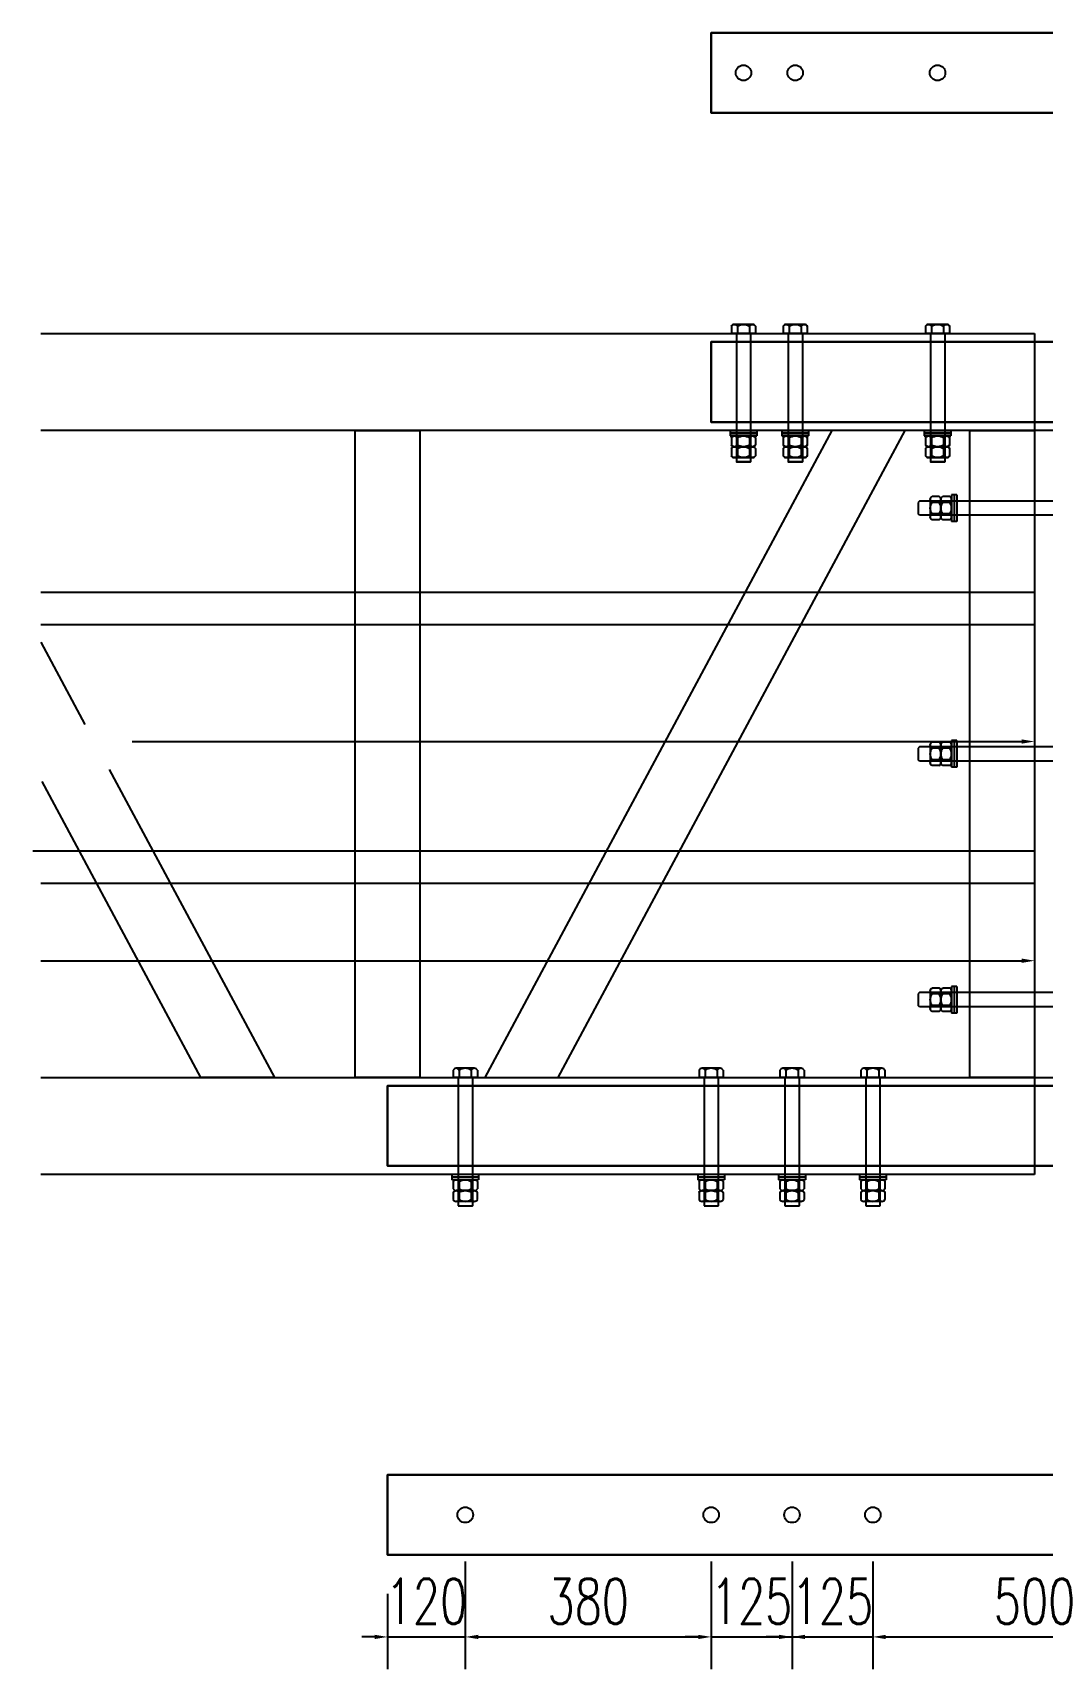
# Model space of a CAD drawing. Extents: x 36536 to 256213, y 18389 to 106449.
# Drawn here: x 239165 to 240725, y 82352 to 84882 of the extents above; entities that cross this region are included whole.
import ezdxf

# ---------------------------------------------------------------- set-up
doc = ezdxf.new("R2010")
doc.units = 0
doc.header["$LTSCALE"] = 1000
doc.header["$MEASUREMENT"] = 0
for name, color, linetype in [('W-STEEL_FRAME钢架', 3, 'Continuous'), ('W-STEEL_KEEL钢龙骨', 5, 'Continuous'), ('尺寸', 6, 'Continuous'), ('方管', 1, 'Continuous'), ('方管150X150X12', 3, 'Continuous')]:
    doc.layers.add(name, color=color, linetype=linetype)
doc.styles.add('STANDARD_T3', font='simplex.shx', dxfattribs={"width": 0.7, "bigfont": 'hztxt.shx'})
doc.dimstyles.new('W&&20', dxfattribs={"dimtxt": 70, "dimasz": 20, "dimexe": 50, "dimexo": 60, "dimgap": 20, "dimtad": 1, "dimdec": 0, "dimzin": 0, "dimdsep": 46, "dimtxsty": 'STANDARD_T3', "dimcen": 0.09, "dimclrd": 1, "dimclre": 1, "dimclrt": 7, "dimazin": 2, "dimtfac": 1, "dimtdec": 0, "dimtix": 1, "dimtmove": 2, "dimatfit": 3, "dimfxl": 100, "dimtolj": 1, "dimtzin": 0, "dimarcsym": 0})

# ---------------------------------------------------------------- blocks, each defined once
blk = doc.blocks.new('*U466')
for points in [[(-178, 11), (-180, 8.9)], [(-180, 8.9), (-180, -8.9)], [(-178, 11), (178, 11)], [(-161.3, 13.5), (-161.3, -13.5)], [(-147.5, 18), (-158.5, 18)], [(-147.5, 9), (-158.5, 9)], [(-144.8, 13.5), (-144.8, -13.5)], [(-144.8, 13.5), (-144.8, -13.5)], [(-131, 18), (-142, 18)], [(-131, 9), (-142, 9)], [(-128.3, 20.6), (-128.3, -20.6)], [(-124.2, 20.6), (-128.3, 20.6)], [(-128.3, 13.5), (-128.3, -13.5)], [(-124.2, 20.6), (-124.2, -20.6)], [(-124.2, 20.6), (-124.2, -20.6)], [(-120, 20.6), (-124.2, 20.6)], [(-120, 20.6), (-120, -20.6)], [(120, 20.6), (124.2, 20.6)], [(120, 20.6), (120, -20.6)], [(124.2, 20.6), (128.3, 20.6)], [(124.2, 20.6), (124.2, -20.6)], [(124.2, 20.6), (124.2, -20.6)], [(128.3, 20.6), (128.3, -20.6)], [(128.3, 13.5), (128.3, -13.5)], [(131, 18), (142, 18)], [(131, 9), (142, 9)], [(144.8, 13.5), (144.8, -13.5)], [(144.8, 13.5), (144.8, -13.5)], [(147.5, 18), (158.5, 18)], [(147.5, 9), (158.5, 9)], [(161.3, 13.5), (161.3, -13.5)], [(178, 11), (180, 8.9)], [(180, 8.9), (180, -8.9)], [(-178, -11), (-180, -8.9)], [(-178, -11), (178, -11)], [(-147.5, -9), (-158.5, -9)], [(-147.5, -18), (-158.5, -18)], [(-131, -9), (-142, -9)], [(-131, -18), (-142, -18)], [(-124.2, -20.6), (-128.3, -20.6)], [(-120, -20.6), (-124.2, -20.6)], [(120, -20.6), (124.2, -20.6)], [(124.2, -20.6), (128.3, -20.6)], [(131, -9), (142, -9)], [(131, -18), (142, -18)], [(147.5, -9), (158.5, -9)], [(147.5, -18), (158.5, -18)], [(178, -11), (180, -8.9)]]:
    blk.add_lwpolyline(points)
for points in [[(-158.5, 9, -0.61177), (-158.5, 18, -0.61177)], [(-158.5, -9, -0.305858), (-158.5, 9, -0.305858)], [(-147.5, 9, 0.61177), (-147.5, 18, 0.61177)], [(-147.5, -9, 0.305858), (-147.5, 9, 0.305858)], [(-142, 9, -0.61177), (-142, 18, -0.61177)], [(-142, -9, -0.305858), (-142, 9, -0.305858)], [(-131, 9, 0.61177), (-131, 18, 0.61177)], [(-131, -9, 0.305858), (-131, 9, 0.305858)], [(131, 9, -0.61177), (131, 18, -0.61177)], [(131, -9, -0.305858), (131, 9, -0.305858)], [(142, 9, 0.61177), (142, 18, 0.61177)], [(142, -9, 0.305858), (142, 9, 0.305858)], [(147.5, 9, -0.61177), (147.5, 18, -0.61177)], [(147.5, -9, -0.305858), (147.5, 9, -0.305858)], [(158.5, 9, 0.61177), (158.5, 18, 0.61177)], [(158.5, -9, 0.305858), (158.5, 9, 0.305858)], [(-158.5, -18, -0.61177), (-158.5, -9, -0.61177)], [(-147.5, -18, 0.61177), (-147.5, -9, 0.61177)], [(-142, -18, -0.61177), (-142, -9, -0.61177)], [(-131, -18, 0.61177), (-131, -9, 0.61177)], [(131, -18, -0.61177), (131, -9, -0.61177)], [(142, -18, 0.61177), (142, -9, 0.61177)], [(147.5, -18, -0.61177), (147.5, -9, -0.61177)], [(158.5, -18, 0.61177), (158.5, -9, 0.61177)]]:
    blk.add_lwpolyline(points, format="xyb")
blk = doc.blocks.new('*U467')
at = {"layer": '方管150X150X12', "color": 0, "linetype": 'ByBlock', "lineweight": -2, "transparency": 16777216}
for p in [(0, 760), (0, 380), (0, 0)]:
    blk.add_blockref('*U466', p, dxfattribs=at)
blk = doc.blocks.new('*D469')
at = {"color": 1, "lineweight": -2, "transparency": 16777216}
for p, q in [((239833.6, 82518.5), (239833.6, 82351.8)), ((239713.6, 82468.5), (239713.6, 82351.8)), ((239693.6, 82401.8), (239673.6, 82401.8)), ((239713.6, 82401.8), (239833.6, 82401.8)), ((239853.6, 82401.8), (239873.6, 82401.8))]:
    blk.add_line(p, q, dxfattribs=at)
at = {"color": 1, "transparency": 16777216}
for points in [[(239693.6, 82405.1), (239693.6, 82398.5), (239713.6, 82401.8)], [(239853.6, 82405.1), (239853.6, 82398.5), (239833.6, 82401.8)]]:
    blk.add_solid(points, dxfattribs=at)
at = {"layer": 'Defpoints', "color": 0, "transparency": 16777216}
for p in [(239833.6, 82578.5), (239713.6, 82528.5), (239833.6, 82401.8)]:
    blk.add_point(p, dxfattribs=at)
at = {"color": 7, "transparency": 16777216, "insert": (239773.6, 82456.8), "char_height": 70, "attachment_point": 5, "style": 'STANDARD_T3'}
blk.add_mtext('\\A1;120', dxfattribs=at)
blk = doc.blocks.new('*D470')
at = {"color": 1, "lineweight": -2, "transparency": 16777216}
for p, q in [((239833.6, 82518.5), (239833.6, 82351.8)), ((240213.6, 82518.5), (240213.6, 82351.8)), ((239853.6, 82401.8), (240193.6, 82401.8))]:
    blk.add_line(p, q, dxfattribs=at)
at = {"color": 1, "transparency": 16777216}
for points in [[(239853.6, 82405.1), (239853.6, 82398.5), (239833.6, 82401.8)], [(240193.6, 82405.1), (240193.6, 82398.5), (240213.6, 82401.8)]]:
    blk.add_solid(points, dxfattribs=at)
at = {"layer": 'Defpoints', "color": 0, "transparency": 16777216}
for p in [(239833.6, 82578.5), (240213.6, 82578.5), (240213.6, 82401.8)]:
    blk.add_point(p, dxfattribs=at)
at = {"color": 7, "transparency": 16777216, "insert": (240023.6, 82456.8), "char_height": 70, "attachment_point": 5, "style": 'STANDARD_T3'}
blk.add_mtext('\\A1;380', dxfattribs=at)
blk = doc.blocks.new('*D471')
at = {"color": 1, "lineweight": -2, "transparency": 16777216}
for p, q in [((240213.6, 82518.5), (240213.6, 82351.8)), ((240338.6, 82518.5), (240338.6, 82351.8)), ((240193.6, 82401.8), (240173.6, 82401.8)), ((240213.6, 82401.8), (240338.6, 82401.8)), ((240358.6, 82401.8), (240378.6, 82401.8))]:
    blk.add_line(p, q, dxfattribs=at)
at = {"color": 1, "transparency": 16777216}
for points in [[(240193.6, 82405.1), (240193.6, 82398.5), (240213.6, 82401.8)], [(240358.6, 82405.1), (240358.6, 82398.5), (240338.6, 82401.8)]]:
    blk.add_solid(points, dxfattribs=at)
at = {"layer": 'Defpoints', "color": 0, "transparency": 16777216}
for p in [(240213.6, 82578.5), (240338.6, 82578.5), (240338.6, 82401.8)]:
    blk.add_point(p, dxfattribs=at)
at = {"color": 7, "transparency": 16777216, "insert": (240276.1, 82456.8), "char_height": 70, "attachment_point": 5, "style": 'STANDARD_T3'}
blk.add_mtext('\\A1;125', dxfattribs=at)
blk = doc.blocks.new('*D472')
at = {"color": 1, "lineweight": -2, "transparency": 16777216}
for p, q in [((240338.6, 82518.5), (240338.6, 82351.8)), ((240463.6, 82518.5), (240463.6, 82351.8)), ((240318.6, 82401.8), (240298.6, 82401.8)), ((240338.6, 82401.8), (240463.6, 82401.8)), ((240483.6, 82401.8), (240503.6, 82401.8))]:
    blk.add_line(p, q, dxfattribs=at)
at = {"color": 1, "transparency": 16777216}
for points in [[(240318.6, 82405.1), (240318.6, 82398.5), (240338.6, 82401.8)], [(240483.6, 82405.1), (240483.6, 82398.5), (240463.6, 82401.8)]]:
    blk.add_solid(points, dxfattribs=at)
at = {"layer": 'Defpoints', "color": 0, "transparency": 16777216}
for p in [(240338.6, 82578.5), (240463.6, 82578.5), (240463.6, 82401.8)]:
    blk.add_point(p, dxfattribs=at)
at = {"color": 7, "transparency": 16777216, "insert": (240401.1, 82456.8), "char_height": 70, "attachment_point": 5, "style": 'STANDARD_T3'}
blk.add_mtext('\\A1;125', dxfattribs=at)
blk = doc.blocks.new('*D473')
at = {"color": 1, "lineweight": -2, "transparency": 16777216}
for p, q in [((240463.6, 82518.5), (240463.6, 82351.8)), ((240963.6, 82518.5), (240963.6, 82351.8)), ((240483.6, 82401.8), (240943.6, 82401.8))]:
    blk.add_line(p, q, dxfattribs=at)
at = {"color": 1, "transparency": 16777216}
for points in [[(240483.6, 82405.1), (240483.6, 82398.5), (240463.6, 82401.8)], [(240943.6, 82405.1), (240943.6, 82398.5), (240963.6, 82401.8)]]:
    blk.add_solid(points, dxfattribs=at)
at = {"layer": 'Defpoints', "color": 0, "transparency": 16777216}
for p in [(240463.6, 82578.5), (240963.6, 82578.5), (240963.6, 82401.8)]:
    blk.add_point(p, dxfattribs=at)
at = {"color": 7, "transparency": 16777216, "insert": (240713.6, 82456.8), "char_height": 70, "attachment_point": 5, "style": 'STANDARD_T3'}
blk.add_mtext('\\A1;500', dxfattribs=at)

msp = doc.modelspace()

# ---------------------------------------------------------------- linework, layer by layer
at = {"color": 2}
for points in [[(240213.576, 84881.977), (241213.576, 84881.977), (241213.576, 84757.977), (240213.576, 84757.977)], [(241213.576, 84881.977), (240213.576, 84881.977), (240213.576, 84757.977), (241213.576, 84757.977)], [(240213.576, 84403.934), (241213.576, 84403.934), (241213.576, 84279.934), (240213.576, 84279.934)], [(241213.576, 84403.934), (240213.576, 84403.934), (240213.576, 84279.934), (241213.576, 84279.934)], [(239713.576, 83253.934), (241713.576, 83253.934), (241713.576, 83129.934), (239713.576, 83129.934)], [(241713.576, 83253.934), (239713.576, 83253.934), (239713.576, 83129.934), (241713.576, 83129.934)], [(239713.576, 82652.521), (241713.576, 82652.521), (241713.576, 82528.521), (239713.576, 82528.521)], [(241713.576, 82652.521), (239713.576, 82652.521), (239713.576, 82528.521), (241713.576, 82528.521)]]:
    msp.add_lwpolyline(points, close=True, dxfattribs=at)
for points in [[(240254.254, 84428.132, 0.60107087), (240244.929, 84428.132, 0.60107087)], [(240244.929, 84428.132, -0.60107087), (240254.254, 84428.132, -0.60107087)], [(240272.902, 84428.131, 0.30051003), (240254.249, 84428.131, 0.30051003)], [(240254.249, 84428.131, -0.30051003), (240272.902, 84428.131, -0.30051003)], [(240282.222, 84428.132, 0.60107087), (240272.897, 84428.132, 0.60107087)], [(240272.897, 84428.132, -0.60107087), (240282.222, 84428.132, -0.60107087)], [(240334.254, 84428.132, 0.60107087), (240324.929, 84428.132, 0.60107087)], [(240324.929, 84428.132, -0.60107087), (240334.254, 84428.132, -0.60107087)], [(240352.902, 84428.131, 0.30051003), (240334.249, 84428.131, 0.30051003)], [(240334.249, 84428.131, -0.30051003), (240352.902, 84428.131, -0.30051003)], [(240362.222, 84428.132, 0.60107087), (240352.897, 84428.132, 0.60107087)], [(240352.897, 84428.132, -0.60107087), (240362.222, 84428.132, -0.60107087)], [(240554.254, 84428.132, 0.60107087), (240544.929, 84428.132, 0.60107087)], [(240544.929, 84428.132, -0.60107087), (240554.254, 84428.132, -0.60107087)], [(240572.902, 84428.131, 0.30051003), (240554.249, 84428.131, 0.30051003)], [(240554.249, 84428.131, -0.30051003), (240572.902, 84428.131, -0.30051003)], [(240582.222, 84428.132, 0.60107087), (240572.897, 84428.132, 0.60107087)], [(240572.897, 84428.132, -0.60107087), (240582.222, 84428.132, -0.60107087)], [(240254.253, 84255.882, 0.60107063), (240244.928, 84255.882, 0.60107063)], [(240244.93, 84255.882, -0.60107063), (240254.256, 84255.882, -0.60107063)], [(240272.901, 84255.881, 0.30050993), (240254.248, 84255.881, 0.30050993)], [(240254.25, 84255.881, -0.30050993), (240272.904, 84255.881, -0.30050993)], [(240282.221, 84255.882, 0.60107063), (240272.895, 84255.882, 0.60107063)], [(240272.898, 84255.882, -0.60107063), (240282.223, 84255.882, -0.60107063)], [(240334.253, 84255.882, 0.60107063), (240324.928, 84255.882, 0.60107063)], [(240324.93, 84255.882, -0.60107063), (240334.256, 84255.882, -0.60107063)], [(240352.901, 84255.881, 0.30050993), (240334.248, 84255.881, 0.30050993)], [(240334.25, 84255.881, -0.30050993), (240352.904, 84255.881, -0.30050993)], [(240362.221, 84255.882, 0.60107063), (240352.895, 84255.882, 0.60107063)], [(240352.898, 84255.882, -0.60107063), (240362.223, 84255.882, -0.60107063)], [(240554.253, 84255.882, 0.60107063), (240544.928, 84255.882, 0.60107063)], [(240544.93, 84255.882, -0.60107063), (240554.256, 84255.882, -0.60107063)], [(240572.901, 84255.881, 0.30050993), (240554.248, 84255.881, 0.30050993)], [(240554.25, 84255.881, -0.30050993), (240572.904, 84255.881, -0.30050993)], [(240582.221, 84255.882, 0.60107063), (240572.895, 84255.882, 0.60107063)], [(240572.898, 84255.882, -0.60107063), (240582.223, 84255.882, -0.60107063)], [(240254.253, 84244.687, -0.60107063), (240244.928, 84244.687, -0.60107063)], [(240244.928, 84239.082, -0.60107063), (240254.253, 84239.082, -0.60107063)], [(240244.93, 84244.687, 0.60107063), (240254.256, 84244.687, 0.60107063)], [(240254.256, 84239.082, 0.60107063), (240244.93, 84239.082, 0.60107063)], [(240272.901, 84244.687, -0.30050993), (240254.248, 84244.687, -0.30050993)], [(240254.248, 84239.081, -0.30050993), (240272.901, 84239.081, -0.30050993)], [(240254.25, 84244.687, 0.30050993), (240272.904, 84244.687, 0.30050993)], [(240272.904, 84239.081, 0.30050993), (240254.25, 84239.081, 0.30050993)], [(240282.221, 84244.687, -0.60107063), (240272.895, 84244.687, -0.60107063)], [(240272.895, 84239.082, -0.60107063), (240282.221, 84239.082, -0.60107063)], [(240272.898, 84244.687, 0.60107063), (240282.223, 84244.687, 0.60107063)], [(240282.223, 84239.082, 0.60107063), (240272.898, 84239.082, 0.60107063)], [(240334.253, 84244.687, -0.60107063), (240324.928, 84244.687, -0.60107063)], [(240324.928, 84239.082, -0.60107063), (240334.253, 84239.082, -0.60107063)], [(240324.93, 84244.687, 0.60107063), (240334.256, 84244.687, 0.60107063)], [(240334.256, 84239.082, 0.60107063), (240324.93, 84239.082, 0.60107063)], [(240352.901, 84244.687, -0.30050993), (240334.248, 84244.687, -0.30050993)], [(240334.248, 84239.081, -0.30050993), (240352.901, 84239.081, -0.30050993)], [(240334.25, 84244.687, 0.30050993), (240352.904, 84244.687, 0.30050993)], [(240352.904, 84239.081, 0.30050993), (240334.25, 84239.081, 0.30050993)], [(240362.221, 84244.687, -0.60107063), (240352.895, 84244.687, -0.60107063)], [(240352.895, 84239.082, -0.60107063), (240362.221, 84239.082, -0.60107063)], [(240352.898, 84244.687, 0.60107063), (240362.223, 84244.687, 0.60107063)], [(240362.223, 84239.082, 0.60107063), (240352.898, 84239.082, 0.60107063)], [(240554.253, 84244.687, -0.60107063), (240544.928, 84244.687, -0.60107063)], [(240544.928, 84239.082, -0.60107063), (240554.253, 84239.082, -0.60107063)], [(240544.93, 84244.687, 0.60107063), (240554.256, 84244.687, 0.60107063)], [(240554.256, 84239.082, 0.60107063), (240544.93, 84239.082, 0.60107063)], [(240572.901, 84244.687, -0.30050993), (240554.248, 84244.687, -0.30050993)], [(240554.248, 84239.081, -0.30050993), (240572.901, 84239.081, -0.30050993)], [(240554.25, 84244.687, 0.30050993), (240572.904, 84244.687, 0.30050993)], [(240572.904, 84239.081, 0.30050993), (240554.25, 84239.081, 0.30050993)], [(240582.221, 84244.687, -0.60107063), (240572.895, 84244.687, -0.60107063)], [(240572.895, 84239.082, -0.60107063), (240582.221, 84239.082, -0.60107063)], [(240572.898, 84244.687, 0.60107063), (240582.223, 84244.687, 0.60107063)], [(240582.223, 84239.082, 0.60107063), (240572.898, 84239.082, 0.60107063)], [(240244.928, 84227.887, 0.60107063), (240254.253, 84227.887, 0.60107063)], [(240254.256, 84227.887, -0.60107063), (240244.93, 84227.887, -0.60107063)], [(240254.248, 84227.887, 0.30050993), (240272.901, 84227.887, 0.30050993)], [(240272.904, 84227.887, -0.30050993), (240254.25, 84227.887, -0.30050993)], [(240272.895, 84227.887, 0.60107063), (240282.221, 84227.887, 0.60107063)], [(240282.223, 84227.887, -0.60107063), (240272.898, 84227.887, -0.60107063)], [(240324.928, 84227.887, 0.60107063), (240334.253, 84227.887, 0.60107063)], [(240334.256, 84227.887, -0.60107063), (240324.93, 84227.887, -0.60107063)], [(240334.248, 84227.887, 0.30050993), (240352.901, 84227.887, 0.30050993)], [(240352.904, 84227.887, -0.30050993), (240334.25, 84227.887, -0.30050993)], [(240352.895, 84227.887, 0.60107063), (240362.221, 84227.887, 0.60107063)], [(240362.223, 84227.887, -0.60107063), (240352.898, 84227.887, -0.60107063)], [(240544.928, 84227.887, 0.60107063), (240554.253, 84227.887, 0.60107063)], [(240554.256, 84227.887, -0.60107063), (240544.93, 84227.887, -0.60107063)], [(240554.248, 84227.887, 0.30050993), (240572.901, 84227.887, 0.30050993)], [(240572.904, 84227.887, -0.30050993), (240554.25, 84227.887, -0.30050993)], [(240572.895, 84227.887, 0.60107063), (240582.221, 84227.887, 0.60107063)], [(240582.223, 84227.887, -0.60107063), (240572.898, 84227.887, -0.60107063)], [(239824.254, 83278.132, 0.60107087), (239814.929, 83278.132, 0.60107087)], [(239824.254, 83278.132, 0.60107087), (239814.929, 83278.132, 0.60107087)], [(239842.902, 83278.131, 0.30051003), (239824.249, 83278.131, 0.30051003)], [(239842.902, 83278.131, 0.30051003), (239824.249, 83278.131, 0.30051003)], [(239852.222, 83278.132, 0.60107087), (239842.897, 83278.132, 0.60107087)], [(239852.222, 83278.132, 0.60107087), (239842.897, 83278.132, 0.60107087)], [(240204.254, 83278.132, 0.60107087), (240194.929, 83278.132, 0.60107087)], [(240204.254, 83278.132, 0.60107087), (240194.929, 83278.132, 0.60107087)], [(240222.902, 83278.131, 0.30051003), (240204.249, 83278.131, 0.30051003)], [(240222.902, 83278.131, 0.30051003), (240204.249, 83278.131, 0.30051003)], [(240232.222, 83278.132, 0.60107087), (240222.897, 83278.132, 0.60107087)], [(240232.222, 83278.132, 0.60107087), (240222.897, 83278.132, 0.60107087)], [(240329.254, 83278.132, 0.60107087), (240319.929, 83278.132, 0.60107087)], [(240329.254, 83278.132, 0.60107087), (240319.929, 83278.132, 0.60107087)], [(240347.902, 83278.131, 0.30051003), (240329.249, 83278.131, 0.30051003)], [(240347.902, 83278.131, 0.30051003), (240329.249, 83278.131, 0.30051003)], [(240357.222, 83278.132, 0.60107087), (240347.897, 83278.132, 0.60107087)], [(240357.222, 83278.132, 0.60107087), (240347.897, 83278.132, 0.60107087)], [(240454.254, 83278.132, 0.60107087), (240444.929, 83278.132, 0.60107087)], [(240454.254, 83278.132, 0.60107087), (240444.929, 83278.132, 0.60107087)], [(240472.902, 83278.131, 0.30051003), (240454.249, 83278.131, 0.30051003)], [(240472.902, 83278.131, 0.30051003), (240454.249, 83278.131, 0.30051003)], [(240482.222, 83278.132, 0.60107087), (240472.897, 83278.132, 0.60107087)], [(240482.222, 83278.132, 0.60107087), (240472.897, 83278.132, 0.60107087)], [(239814.928, 83089.082, -0.60107063), (239824.253, 83089.082, -0.60107063)], [(239814.928, 83089.082, -0.60107063), (239824.253, 83089.082, -0.60107063)], [(239814.93, 83105.882, -0.60107063), (239824.256, 83105.882, -0.60107063)], [(239814.93, 83105.882, -0.60107063), (239824.256, 83105.882, -0.60107063)], [(239814.93, 83094.687, 0.60107063), (239824.256, 83094.687, 0.60107063)], [(239814.93, 83094.687, 0.60107063), (239824.256, 83094.687, 0.60107063)], [(239824.248, 83089.081, -0.30050993), (239842.901, 83089.081, -0.30050993)], [(239824.248, 83089.081, -0.30050993), (239842.901, 83089.081, -0.30050993)], [(239824.25, 83105.881, -0.30050993), (239842.904, 83105.881, -0.30050993)], [(239824.25, 83105.881, -0.30050993), (239842.904, 83105.881, -0.30050993)], [(239824.25, 83094.687, 0.30050993), (239842.904, 83094.687, 0.30050993)], [(239824.25, 83094.687, 0.30050993), (239842.904, 83094.687, 0.30050993)], [(239842.895, 83089.082, -0.60107063), (239852.221, 83089.082, -0.60107063)], [(239842.895, 83089.082, -0.60107063), (239852.221, 83089.082, -0.60107063)], [(239842.898, 83105.882, -0.60107063), (239852.223, 83105.882, -0.60107063)], [(239842.898, 83105.882, -0.60107063), (239852.223, 83105.882, -0.60107063)], [(239842.898, 83094.687, 0.60107063), (239852.223, 83094.687, 0.60107063)], [(239842.898, 83094.687, 0.60107063), (239852.223, 83094.687, 0.60107063)], [(240194.928, 83089.082, -0.60107063), (240204.253, 83089.082, -0.60107063)], [(240194.928, 83089.082, -0.60107063), (240204.253, 83089.082, -0.60107063)], [(240194.93, 83105.882, -0.60107063), (240204.256, 83105.882, -0.60107063)], [(240194.93, 83105.882, -0.60107063), (240204.256, 83105.882, -0.60107063)], [(240194.93, 83094.687, 0.60107063), (240204.256, 83094.687, 0.60107063)], [(240194.93, 83094.687, 0.60107063), (240204.256, 83094.687, 0.60107063)], [(240204.248, 83089.081, -0.30050993), (240222.901, 83089.081, -0.30050993)], [(240204.248, 83089.081, -0.30050993), (240222.901, 83089.081, -0.30050993)], [(240204.25, 83105.881, -0.30050993), (240222.904, 83105.881, -0.30050993)], [(240204.25, 83105.881, -0.30050993), (240222.904, 83105.881, -0.30050993)], [(240204.25, 83094.687, 0.30050993), (240222.904, 83094.687, 0.30050993)], [(240204.25, 83094.687, 0.30050993), (240222.904, 83094.687, 0.30050993)], [(240222.895, 83089.082, -0.60107063), (240232.221, 83089.082, -0.60107063)], [(240222.895, 83089.082, -0.60107063), (240232.221, 83089.082, -0.60107063)], [(240222.898, 83105.882, -0.60107063), (240232.223, 83105.882, -0.60107063)], [(240222.898, 83105.882, -0.60107063), (240232.223, 83105.882, -0.60107063)], [(240222.898, 83094.687, 0.60107063), (240232.223, 83094.687, 0.60107063)], [(240222.898, 83094.687, 0.60107063), (240232.223, 83094.687, 0.60107063)], [(240319.928, 83089.082, -0.60107063), (240329.253, 83089.082, -0.60107063)], [(240319.928, 83089.082, -0.60107063), (240329.253, 83089.082, -0.60107063)], [(240319.93, 83105.882, -0.60107063), (240329.256, 83105.882, -0.60107063)], [(240319.93, 83105.882, -0.60107063), (240329.256, 83105.882, -0.60107063)], [(240319.93, 83094.687, 0.60107063), (240329.256, 83094.687, 0.60107063)], [(240319.93, 83094.687, 0.60107063), (240329.256, 83094.687, 0.60107063)], [(240329.248, 83089.081, -0.30050993), (240347.901, 83089.081, -0.30050993)], [(240329.248, 83089.081, -0.30050993), (240347.901, 83089.081, -0.30050993)], [(240329.25, 83105.881, -0.30050993), (240347.904, 83105.881, -0.30050993)], [(240329.25, 83105.881, -0.30050993), (240347.904, 83105.881, -0.30050993)], [(240329.25, 83094.687, 0.30050993), (240347.904, 83094.687, 0.30050993)], [(240329.25, 83094.687, 0.30050993), (240347.904, 83094.687, 0.30050993)], [(240347.895, 83089.082, -0.60107063), (240357.221, 83089.082, -0.60107063)], [(240347.895, 83089.082, -0.60107063), (240357.221, 83089.082, -0.60107063)], [(240347.898, 83105.882, -0.60107063), (240357.223, 83105.882, -0.60107063)], [(240347.898, 83105.882, -0.60107063), (240357.223, 83105.882, -0.60107063)], [(240347.898, 83094.687, 0.60107063), (240357.223, 83094.687, 0.60107063)], [(240347.898, 83094.687, 0.60107063), (240357.223, 83094.687, 0.60107063)], [(240444.928, 83089.082, -0.60107063), (240454.253, 83089.082, -0.60107063)], [(240444.928, 83089.082, -0.60107063), (240454.253, 83089.082, -0.60107063)], [(240444.93, 83105.882, -0.60107063), (240454.256, 83105.882, -0.60107063)], [(240444.93, 83105.882, -0.60107063), (240454.256, 83105.882, -0.60107063)], [(240444.93, 83094.687, 0.60107063), (240454.256, 83094.687, 0.60107063)], [(240444.93, 83094.687, 0.60107063), (240454.256, 83094.687, 0.60107063)], [(240454.248, 83089.081, -0.30050993), (240472.901, 83089.081, -0.30050993)], [(240454.248, 83089.081, -0.30050993), (240472.901, 83089.081, -0.30050993)], [(240454.25, 83105.881, -0.30050993), (240472.904, 83105.881, -0.30050993)], [(240454.25, 83105.881, -0.30050993), (240472.904, 83105.881, -0.30050993)], [(240454.25, 83094.687, 0.30050993), (240472.904, 83094.687, 0.30050993)], [(240454.25, 83094.687, 0.30050993), (240472.904, 83094.687, 0.30050993)], [(240472.895, 83089.082, -0.60107063), (240482.221, 83089.082, -0.60107063)], [(240472.895, 83089.082, -0.60107063), (240482.221, 83089.082, -0.60107063)], [(240472.898, 83105.882, -0.60107063), (240482.223, 83105.882, -0.60107063)], [(240472.898, 83105.882, -0.60107063), (240482.223, 83105.882, -0.60107063)], [(240472.898, 83094.687, 0.60107063), (240482.223, 83094.687, 0.60107063)], [(240472.898, 83094.687, 0.60107063), (240482.223, 83094.687, 0.60107063)], [(239814.928, 83077.887, 0.60107063), (239824.253, 83077.887, 0.60107063)], [(239814.928, 83077.887, 0.60107063), (239824.253, 83077.887, 0.60107063)], [(239824.248, 83077.887, 0.30050993), (239842.901, 83077.887, 0.30050993)], [(239824.248, 83077.887, 0.30050993), (239842.901, 83077.887, 0.30050993)], [(239842.895, 83077.887, 0.60107063), (239852.221, 83077.887, 0.60107063)], [(239842.895, 83077.887, 0.60107063), (239852.221, 83077.887, 0.60107063)], [(240194.928, 83077.887, 0.60107063), (240204.253, 83077.887, 0.60107063)], [(240194.928, 83077.887, 0.60107063), (240204.253, 83077.887, 0.60107063)], [(240204.248, 83077.887, 0.30050993), (240222.901, 83077.887, 0.30050993)], [(240204.248, 83077.887, 0.30050993), (240222.901, 83077.887, 0.30050993)], [(240222.895, 83077.887, 0.60107063), (240232.221, 83077.887, 0.60107063)], [(240222.895, 83077.887, 0.60107063), (240232.221, 83077.887, 0.60107063)], [(240319.928, 83077.887, 0.60107063), (240329.253, 83077.887, 0.60107063)], [(240319.928, 83077.887, 0.60107063), (240329.253, 83077.887, 0.60107063)], [(240329.248, 83077.887, 0.30050993), (240347.901, 83077.887, 0.30050993)], [(240329.248, 83077.887, 0.30050993), (240347.901, 83077.887, 0.30050993)], [(240347.895, 83077.887, 0.60107063), (240357.221, 83077.887, 0.60107063)], [(240347.895, 83077.887, 0.60107063), (240357.221, 83077.887, 0.60107063)], [(240444.928, 83077.887, 0.60107063), (240454.253, 83077.887, 0.60107063)], [(240444.928, 83077.887, 0.60107063), (240454.253, 83077.887, 0.60107063)], [(240454.248, 83077.887, 0.30050993), (240472.901, 83077.887, 0.30050993)], [(240454.248, 83077.887, 0.30050993), (240472.901, 83077.887, 0.30050993)], [(240472.895, 83077.887, 0.60107063), (240482.221, 83077.887, 0.60107063)], [(240472.895, 83077.887, 0.60107063), (240482.221, 83077.887, 0.60107063)]]:
    msp.add_lwpolyline(points, format="xyb")
for points in [[(240244.931, 84428.134), (240244.931, 84416.934)], [(240244.931, 84428.134), (240244.931, 84416.934)], [(240282.221, 84416.934), (240244.931, 84416.934)], [(240244.931, 84416.934), (240282.221, 84416.934)], [(240277.559, 84430.934), (240249.592, 84430.934)], [(240249.592, 84430.934), (240277.559, 84430.934)], [(240252.576, 84416.934), (240252.576, 84218.407)], [(240252.576, 84416.934), (240252.576, 84218.407)], [(240254.253, 84428.134), (240254.253, 84416.934)], [(240254.253, 84428.134), (240254.253, 84416.934)], [(240272.898, 84428.134), (240272.898, 84416.934)], [(240272.898, 84428.134), (240272.898, 84416.934)], [(240274.576, 84416.934), (240274.576, 84218.407)], [(240274.576, 84416.934), (240274.576, 84218.407)], [(240282.221, 84428.134), (240282.221, 84416.934)], [(240282.221, 84428.134), (240282.221, 84416.934)], [(240324.931, 84428.134), (240324.931, 84416.934)], [(240324.931, 84428.134), (240324.931, 84416.934)], [(240362.221, 84416.934), (240324.931, 84416.934)], [(240324.931, 84416.934), (240362.221, 84416.934)], [(240357.559, 84430.934), (240329.592, 84430.934)], [(240329.592, 84430.934), (240357.559, 84430.934)], [(240332.576, 84416.934), (240332.576, 84218.407)], [(240332.576, 84416.934), (240332.576, 84218.407)], [(240334.253, 84428.134), (240334.253, 84416.934)], [(240334.253, 84428.134), (240334.253, 84416.934)], [(240352.898, 84428.134), (240352.898, 84416.934)], [(240352.898, 84428.134), (240352.898, 84416.934)], [(240354.576, 84416.934), (240354.576, 84218.407)], [(240354.576, 84416.934), (240354.576, 84218.407)], [(240362.221, 84428.134), (240362.221, 84416.934)], [(240362.221, 84428.134), (240362.221, 84416.934)], [(240544.931, 84428.134), (240544.931, 84416.934)], [(240544.931, 84428.134), (240544.931, 84416.934)], [(240582.221, 84416.934), (240544.931, 84416.934)], [(240544.931, 84416.934), (240582.221, 84416.934)], [(240577.559, 84430.934), (240549.592, 84430.934)], [(240549.592, 84430.934), (240577.559, 84430.934)], [(240552.576, 84416.934), (240552.576, 84218.407)], [(240552.576, 84416.934), (240552.576, 84218.407)], [(240554.253, 84428.134), (240554.253, 84416.934)], [(240554.253, 84428.134), (240554.253, 84416.934)], [(240572.898, 84428.134), (240572.898, 84416.934)], [(240572.898, 84428.134), (240572.898, 84416.934)], [(240574.576, 84416.934), (240574.576, 84218.407)], [(240574.576, 84416.934), (240574.576, 84218.407)], [(240582.221, 84428.134), (240582.221, 84416.934)], [(240582.221, 84428.134), (240582.221, 84416.934)], [(240284.201, 84266.934), (240242.951, 84266.934)], [(240242.951, 84266.934), (240242.951, 84262.809)], [(240242.951, 84266.934), (240242.951, 84262.809)], [(240242.951, 84266.934), (240284.201, 84266.934)], [(240284.201, 84262.809), (240242.951, 84262.809)], [(240242.951, 84262.809), (240242.951, 84258.684)], [(240284.201, 84262.809), (240242.951, 84262.809)], [(240242.951, 84262.809), (240242.951, 84258.684)], [(240242.951, 84262.809), (240284.201, 84262.809)], [(240242.951, 84262.809), (240284.201, 84262.809)], [(240284.201, 84258.684), (240242.951, 84258.684)], [(240242.951, 84258.684), (240284.201, 84258.684)], [(240244.929, 84255.884), (240244.929, 84244.684)], [(240244.932, 84255.884), (240244.932, 84244.684)], [(240249.59, 84258.684), (240277.558, 84258.684)], [(240277.561, 84258.684), (240249.593, 84258.684)], [(240254.252, 84255.884), (240254.252, 84244.684)], [(240254.254, 84255.884), (240254.254, 84244.684)], [(240272.897, 84255.884), (240272.897, 84244.684)], [(240272.899, 84255.884), (240272.899, 84244.684)], [(240282.219, 84255.884), (240282.219, 84244.684)], [(240282.222, 84255.884), (240282.222, 84244.684)], [(240284.201, 84266.934), (240284.201, 84262.809)], [(240284.201, 84266.934), (240284.201, 84262.809)], [(240284.201, 84262.809), (240284.201, 84258.684)], [(240284.201, 84262.809), (240284.201, 84258.684)], [(240364.201, 84266.934), (240322.951, 84266.934)], [(240322.951, 84266.934), (240322.951, 84262.809)], [(240322.951, 84266.934), (240322.951, 84262.809)], [(240322.951, 84266.934), (240364.201, 84266.934)], [(240364.201, 84262.809), (240322.951, 84262.809)], [(240322.951, 84262.809), (240322.951, 84258.684)], [(240364.201, 84262.809), (240322.951, 84262.809)], [(240322.951, 84262.809), (240322.951, 84258.684)], [(240322.951, 84262.809), (240364.201, 84262.809)], [(240322.951, 84262.809), (240364.201, 84262.809)], [(240364.201, 84258.684), (240322.951, 84258.684)], [(240322.951, 84258.684), (240364.201, 84258.684)], [(240324.929, 84255.884), (240324.929, 84244.684)], [(240324.932, 84255.884), (240324.932, 84244.684)], [(240329.59, 84258.684), (240357.558, 84258.684)], [(240357.561, 84258.684), (240329.593, 84258.684)], [(240334.252, 84255.884), (240334.252, 84244.684)], [(240334.254, 84255.884), (240334.254, 84244.684)], [(240352.897, 84255.884), (240352.897, 84244.684)], [(240352.899, 84255.884), (240352.899, 84244.684)], [(240362.219, 84255.884), (240362.219, 84244.684)], [(240362.222, 84255.884), (240362.222, 84244.684)], [(240364.201, 84266.934), (240364.201, 84262.809)], [(240364.201, 84266.934), (240364.201, 84262.809)], [(240364.201, 84262.809), (240364.201, 84258.684)], [(240364.201, 84262.809), (240364.201, 84258.684)], [(240584.201, 84266.934), (240542.951, 84266.934)], [(240542.951, 84266.934), (240542.951, 84262.809)], [(240542.951, 84266.934), (240542.951, 84262.809)], [(240542.951, 84266.934), (240584.201, 84266.934)], [(240584.201, 84262.809), (240542.951, 84262.809)], [(240542.951, 84262.809), (240542.951, 84258.684)], [(240584.201, 84262.809), (240542.951, 84262.809)], [(240542.951, 84262.809), (240542.951, 84258.684)], [(240542.951, 84262.809), (240584.201, 84262.809)], [(240542.951, 84262.809), (240584.201, 84262.809)], [(240584.201, 84258.684), (240542.951, 84258.684)], [(240542.951, 84258.684), (240584.201, 84258.684)], [(240544.929, 84255.884), (240544.929, 84244.684)], [(240544.932, 84255.884), (240544.932, 84244.684)], [(240549.59, 84258.684), (240577.558, 84258.684)], [(240577.561, 84258.684), (240549.593, 84258.684)], [(240554.252, 84255.884), (240554.252, 84244.684)], [(240554.254, 84255.884), (240554.254, 84244.684)], [(240572.897, 84255.884), (240572.897, 84244.684)], [(240572.899, 84255.884), (240572.899, 84244.684)], [(240582.219, 84255.884), (240582.219, 84244.684)], [(240582.222, 84255.884), (240582.222, 84244.684)], [(240584.201, 84266.934), (240584.201, 84262.809)], [(240584.201, 84266.934), (240584.201, 84262.809)], [(240584.201, 84262.809), (240584.201, 84258.684)], [(240584.201, 84262.809), (240584.201, 84258.684)], [(240244.929, 84239.084), (240244.929, 84227.884)], [(240244.932, 84239.084), (240244.932, 84227.884)], [(240277.558, 84241.884), (240249.59, 84241.884)], [(240249.59, 84241.884), (240277.558, 84241.884)], [(240277.561, 84241.884), (240249.593, 84241.884)], [(240249.593, 84241.884), (240277.561, 84241.884)], [(240254.252, 84239.084), (240254.252, 84227.884)], [(240254.254, 84239.084), (240254.254, 84227.884)], [(240272.897, 84239.084), (240272.897, 84227.884)], [(240272.899, 84239.084), (240272.899, 84227.884)], [(240282.219, 84239.084), (240282.219, 84227.884)], [(240282.222, 84239.084), (240282.222, 84227.884)], [(240324.929, 84239.084), (240324.929, 84227.884)], [(240324.932, 84239.084), (240324.932, 84227.884)], [(240357.558, 84241.884), (240329.59, 84241.884)], [(240329.59, 84241.884), (240357.558, 84241.884)], [(240357.561, 84241.884), (240329.593, 84241.884)], [(240329.593, 84241.884), (240357.561, 84241.884)], [(240334.252, 84239.084), (240334.252, 84227.884)], [(240334.254, 84239.084), (240334.254, 84227.884)], [(240352.897, 84239.084), (240352.897, 84227.884)], [(240352.899, 84239.084), (240352.899, 84227.884)], [(240362.219, 84239.084), (240362.219, 84227.884)], [(240362.222, 84239.084), (240362.222, 84227.884)], [(240544.929, 84239.084), (240544.929, 84227.884)], [(240544.932, 84239.084), (240544.932, 84227.884)], [(240577.558, 84241.884), (240549.59, 84241.884)], [(240549.59, 84241.884), (240577.558, 84241.884)], [(240577.561, 84241.884), (240549.593, 84241.884)], [(240549.593, 84241.884), (240577.561, 84241.884)], [(240554.252, 84239.084), (240554.252, 84227.884)], [(240554.254, 84239.084), (240554.254, 84227.884)], [(240572.897, 84239.084), (240572.897, 84227.884)], [(240572.899, 84239.084), (240572.899, 84227.884)], [(240582.219, 84239.084), (240582.219, 84227.884)], [(240582.222, 84239.084), (240582.222, 84227.884)], [(240277.558, 84225.084), (240249.59, 84225.084)], [(240249.593, 84225.084), (240277.561, 84225.084)], [(240252.576, 84218.407), (240274.576, 84218.407), (240274.576, 84218.407)], [(240274.576, 84218.407), (240252.576, 84218.407), (240252.576, 84218.407)], [(240357.558, 84225.084), (240329.59, 84225.084)], [(240329.593, 84225.084), (240357.561, 84225.084)], [(240332.576, 84218.407), (240354.576, 84218.407), (240354.576, 84218.407)], [(240354.576, 84218.407), (240332.576, 84218.407), (240332.576, 84218.407)], [(240577.558, 84225.084), (240549.59, 84225.084)], [(240549.593, 84225.084), (240577.561, 84225.084)], [(240552.576, 84218.407), (240574.576, 84218.407), (240574.576, 84218.407)], [(240574.576, 84218.407), (240552.576, 84218.407), (240552.576, 84218.407)], [(239814.931, 83278.134), (239814.931, 83266.934)], [(239814.931, 83278.134), (239814.931, 83266.934)], [(239847.559, 83280.934), (239819.592, 83280.934)], [(239847.559, 83280.934), (239819.592, 83280.934)], [(239824.253, 83278.134), (239824.253, 83266.934)], [(239824.253, 83278.134), (239824.253, 83266.934)], [(239842.898, 83278.134), (239842.898, 83266.934)], [(239842.898, 83278.134), (239842.898, 83266.934)], [(239852.221, 83278.134), (239852.221, 83266.934)], [(239852.221, 83278.134), (239852.221, 83266.934)], [(240194.931, 83278.134), (240194.931, 83266.934)], [(240194.931, 83278.134), (240194.931, 83266.934)], [(240227.559, 83280.934), (240199.592, 83280.934)], [(240227.559, 83280.934), (240199.592, 83280.934)], [(240204.253, 83278.134), (240204.253, 83266.934)], [(240204.253, 83278.134), (240204.253, 83266.934)], [(240222.898, 83278.134), (240222.898, 83266.934)], [(240222.898, 83278.134), (240222.898, 83266.934)], [(240232.221, 83278.134), (240232.221, 83266.934)], [(240232.221, 83278.134), (240232.221, 83266.934)], [(240319.931, 83278.134), (240319.931, 83266.934)], [(240319.931, 83278.134), (240319.931, 83266.934)], [(240352.559, 83280.934), (240324.592, 83280.934)], [(240352.559, 83280.934), (240324.592, 83280.934)], [(240329.253, 83278.134), (240329.253, 83266.934)], [(240329.253, 83278.134), (240329.253, 83266.934)], [(240347.898, 83278.134), (240347.898, 83266.934)], [(240347.898, 83278.134), (240347.898, 83266.934)], [(240357.221, 83278.134), (240357.221, 83266.934)], [(240357.221, 83278.134), (240357.221, 83266.934)], [(240444.931, 83278.134), (240444.931, 83266.934)], [(240444.931, 83278.134), (240444.931, 83266.934)], [(240477.559, 83280.934), (240449.592, 83280.934)], [(240477.559, 83280.934), (240449.592, 83280.934)], [(240454.253, 83278.134), (240454.253, 83266.934)], [(240454.253, 83278.134), (240454.253, 83266.934)], [(240472.898, 83278.134), (240472.898, 83266.934)], [(240472.898, 83278.134), (240472.898, 83266.934)], [(240482.221, 83278.134), (240482.221, 83266.934)], [(240482.221, 83278.134), (240482.221, 83266.934)], [(239852.221, 83266.934), (239814.931, 83266.934)], [(239852.221, 83266.934), (239814.931, 83266.934)], [(239822.576, 83266.934), (239822.576, 83068.407)], [(239822.576, 83266.934), (239822.576, 83068.407)], [(239844.576, 83266.934), (239844.576, 83068.407)], [(239844.576, 83266.934), (239844.576, 83068.407)], [(240232.221, 83266.934), (240194.931, 83266.934)], [(240232.221, 83266.934), (240194.931, 83266.934)], [(240202.576, 83266.934), (240202.576, 83068.407)], [(240202.576, 83266.934), (240202.576, 83068.407)], [(240224.576, 83266.934), (240224.576, 83068.407)], [(240224.576, 83266.934), (240224.576, 83068.407)], [(240357.221, 83266.934), (240319.931, 83266.934)], [(240357.221, 83266.934), (240319.931, 83266.934)], [(240327.576, 83266.934), (240327.576, 83068.407)], [(240327.576, 83266.934), (240327.576, 83068.407)], [(240349.576, 83266.934), (240349.576, 83068.407)], [(240349.576, 83266.934), (240349.576, 83068.407)], [(240482.221, 83266.934), (240444.931, 83266.934)], [(240482.221, 83266.934), (240444.931, 83266.934)], [(240452.576, 83266.934), (240452.576, 83068.407)], [(240452.576, 83266.934), (240452.576, 83068.407)], [(240474.576, 83266.934), (240474.576, 83068.407)], [(240474.576, 83266.934), (240474.576, 83068.407)], [(239854.201, 83116.934), (239812.951, 83116.934)], [(239812.951, 83116.934), (239812.951, 83112.809)], [(239854.201, 83116.934), (239812.951, 83116.934)], [(239812.951, 83116.934), (239812.951, 83112.809)], [(239854.201, 83116.934), (239854.201, 83112.809)], [(239854.201, 83116.934), (239854.201, 83112.809)], [(240234.201, 83116.934), (240192.951, 83116.934)], [(240192.951, 83116.934), (240192.951, 83112.809)], [(240234.201, 83116.934), (240192.951, 83116.934)], [(240192.951, 83116.934), (240192.951, 83112.809)], [(240234.201, 83116.934), (240234.201, 83112.809)], [(240234.201, 83116.934), (240234.201, 83112.809)], [(240359.201, 83116.934), (240317.951, 83116.934)], [(240317.951, 83116.934), (240317.951, 83112.809)], [(240359.201, 83116.934), (240317.951, 83116.934)], [(240317.951, 83116.934), (240317.951, 83112.809)], [(240359.201, 83116.934), (240359.201, 83112.809)], [(240359.201, 83116.934), (240359.201, 83112.809)], [(240484.201, 83116.934), (240442.951, 83116.934)], [(240442.951, 83116.934), (240442.951, 83112.809)], [(240484.201, 83116.934), (240442.951, 83116.934)], [(240442.951, 83116.934), (240442.951, 83112.809)], [(240484.201, 83116.934), (240484.201, 83112.809)], [(240484.201, 83116.934), (240484.201, 83112.809)], [(239854.201, 83112.809), (239812.951, 83112.809)], [(239812.951, 83112.809), (239812.951, 83108.684)], [(239854.201, 83112.809), (239812.951, 83112.809)], [(239854.201, 83112.809), (239812.951, 83112.809)], [(239812.951, 83112.809), (239812.951, 83108.684)], [(239854.201, 83112.809), (239812.951, 83112.809)], [(239854.201, 83108.684), (239812.951, 83108.684)], [(239854.201, 83108.684), (239812.951, 83108.684)], [(239814.932, 83105.884), (239814.932, 83094.684)], [(239814.932, 83105.884), (239814.932, 83094.684)], [(239847.558, 83091.884), (239819.59, 83091.884)], [(239847.558, 83091.884), (239819.59, 83091.884)], [(239847.561, 83108.684), (239819.593, 83108.684)], [(239847.561, 83108.684), (239819.593, 83108.684)], [(239847.561, 83091.884), (239819.593, 83091.884)], [(239847.561, 83091.884), (239819.593, 83091.884)], [(239824.254, 83105.884), (239824.254, 83094.684)], [(239824.254, 83105.884), (239824.254, 83094.684)], [(239842.899, 83105.884), (239842.899, 83094.684)], [(239842.899, 83105.884), (239842.899, 83094.684)], [(239852.222, 83105.884), (239852.222, 83094.684)], [(239852.222, 83105.884), (239852.222, 83094.684)], [(239854.201, 83112.809), (239854.201, 83108.684)], [(239854.201, 83112.809), (239854.201, 83108.684)], [(240234.201, 83112.809), (240192.951, 83112.809)], [(240192.951, 83112.809), (240192.951, 83108.684)], [(240234.201, 83112.809), (240192.951, 83112.809)], [(240234.201, 83112.809), (240192.951, 83112.809)], [(240192.951, 83112.809), (240192.951, 83108.684)], [(240234.201, 83112.809), (240192.951, 83112.809)], [(240234.201, 83108.684), (240192.951, 83108.684)], [(240234.201, 83108.684), (240192.951, 83108.684)], [(240194.932, 83105.884), (240194.932, 83094.684)], [(240194.932, 83105.884), (240194.932, 83094.684)], [(240227.558, 83091.884), (240199.59, 83091.884)], [(240227.558, 83091.884), (240199.59, 83091.884)], [(240227.561, 83108.684), (240199.593, 83108.684)], [(240227.561, 83108.684), (240199.593, 83108.684)], [(240227.561, 83091.884), (240199.593, 83091.884)], [(240227.561, 83091.884), (240199.593, 83091.884)], [(240204.254, 83105.884), (240204.254, 83094.684)], [(240204.254, 83105.884), (240204.254, 83094.684)], [(240222.899, 83105.884), (240222.899, 83094.684)], [(240222.899, 83105.884), (240222.899, 83094.684)], [(240232.222, 83105.884), (240232.222, 83094.684)], [(240232.222, 83105.884), (240232.222, 83094.684)], [(240234.201, 83112.809), (240234.201, 83108.684)], [(240234.201, 83112.809), (240234.201, 83108.684)], [(240359.201, 83112.809), (240317.951, 83112.809)], [(240317.951, 83112.809), (240317.951, 83108.684)], [(240359.201, 83112.809), (240317.951, 83112.809)], [(240359.201, 83112.809), (240317.951, 83112.809)], [(240317.951, 83112.809), (240317.951, 83108.684)], [(240359.201, 83112.809), (240317.951, 83112.809)], [(240359.201, 83108.684), (240317.951, 83108.684)], [(240359.201, 83108.684), (240317.951, 83108.684)], [(240319.932, 83105.884), (240319.932, 83094.684)], [(240319.932, 83105.884), (240319.932, 83094.684)], [(240352.558, 83091.884), (240324.59, 83091.884)], [(240352.558, 83091.884), (240324.59, 83091.884)], [(240352.561, 83108.684), (240324.593, 83108.684)], [(240352.561, 83108.684), (240324.593, 83108.684)], [(240352.561, 83091.884), (240324.593, 83091.884)], [(240352.561, 83091.884), (240324.593, 83091.884)], [(240329.254, 83105.884), (240329.254, 83094.684)], [(240329.254, 83105.884), (240329.254, 83094.684)], [(240347.899, 83105.884), (240347.899, 83094.684)], [(240347.899, 83105.884), (240347.899, 83094.684)], [(240357.222, 83105.884), (240357.222, 83094.684)], [(240357.222, 83105.884), (240357.222, 83094.684)], [(240359.201, 83112.809), (240359.201, 83108.684)], [(240359.201, 83112.809), (240359.201, 83108.684)], [(240484.201, 83112.809), (240442.951, 83112.809)], [(240442.951, 83112.809), (240442.951, 83108.684)], [(240484.201, 83112.809), (240442.951, 83112.809)], [(240484.201, 83112.809), (240442.951, 83112.809)], [(240442.951, 83112.809), (240442.951, 83108.684)], [(240484.201, 83112.809), (240442.951, 83112.809)], [(240484.201, 83108.684), (240442.951, 83108.684)], [(240484.201, 83108.684), (240442.951, 83108.684)], [(240444.932, 83105.884), (240444.932, 83094.684)], [(240444.932, 83105.884), (240444.932, 83094.684)], [(240477.558, 83091.884), (240449.59, 83091.884)], [(240477.558, 83091.884), (240449.59, 83091.884)], [(240477.561, 83108.684), (240449.593, 83108.684)], [(240477.561, 83108.684), (240449.593, 83108.684)], [(240477.561, 83091.884), (240449.593, 83091.884)], [(240477.561, 83091.884), (240449.593, 83091.884)], [(240454.254, 83105.884), (240454.254, 83094.684)], [(240454.254, 83105.884), (240454.254, 83094.684)], [(240472.899, 83105.884), (240472.899, 83094.684)], [(240472.899, 83105.884), (240472.899, 83094.684)], [(240482.222, 83105.884), (240482.222, 83094.684)], [(240482.222, 83105.884), (240482.222, 83094.684)], [(240484.201, 83112.809), (240484.201, 83108.684)], [(240484.201, 83112.809), (240484.201, 83108.684)], [(239814.929, 83089.084), (239814.929, 83077.884)], [(239814.929, 83089.084), (239814.929, 83077.884)], [(239847.558, 83075.084), (239819.59, 83075.084)], [(239847.558, 83075.084), (239819.59, 83075.084)], [(239822.576, 83068.407), (239844.576, 83068.407), (239844.576, 83068.407)], [(239822.576, 83068.407), (239844.576, 83068.407), (239844.576, 83068.407)], [(239824.252, 83089.084), (239824.252, 83077.884)], [(239824.252, 83089.084), (239824.252, 83077.884)], [(239842.897, 83089.084), (239842.897, 83077.884)], [(239842.897, 83089.084), (239842.897, 83077.884)], [(239852.219, 83089.084), (239852.219, 83077.884)], [(239852.219, 83089.084), (239852.219, 83077.884)], [(240194.929, 83089.084), (240194.929, 83077.884)], [(240194.929, 83089.084), (240194.929, 83077.884)], [(240227.558, 83075.084), (240199.59, 83075.084)], [(240227.558, 83075.084), (240199.59, 83075.084)], [(240202.576, 83068.407), (240224.576, 83068.407), (240224.576, 83068.407)], [(240202.576, 83068.407), (240224.576, 83068.407), (240224.576, 83068.407)], [(240204.252, 83089.084), (240204.252, 83077.884)], [(240204.252, 83089.084), (240204.252, 83077.884)], [(240222.897, 83089.084), (240222.897, 83077.884)], [(240222.897, 83089.084), (240222.897, 83077.884)], [(240232.219, 83089.084), (240232.219, 83077.884)], [(240232.219, 83089.084), (240232.219, 83077.884)], [(240319.929, 83089.084), (240319.929, 83077.884)], [(240319.929, 83089.084), (240319.929, 83077.884)], [(240352.558, 83075.084), (240324.59, 83075.084)], [(240352.558, 83075.084), (240324.59, 83075.084)], [(240327.576, 83068.407), (240349.576, 83068.407), (240349.576, 83068.407)], [(240327.576, 83068.407), (240349.576, 83068.407), (240349.576, 83068.407)], [(240329.252, 83089.084), (240329.252, 83077.884)], [(240329.252, 83089.084), (240329.252, 83077.884)], [(240347.897, 83089.084), (240347.897, 83077.884)], [(240347.897, 83089.084), (240347.897, 83077.884)], [(240357.219, 83089.084), (240357.219, 83077.884)], [(240357.219, 83089.084), (240357.219, 83077.884)], [(240444.929, 83089.084), (240444.929, 83077.884)], [(240444.929, 83089.084), (240444.929, 83077.884)], [(240477.558, 83075.084), (240449.59, 83075.084)], [(240477.558, 83075.084), (240449.59, 83075.084)], [(240452.576, 83068.407), (240474.576, 83068.407), (240474.576, 83068.407)], [(240452.576, 83068.407), (240474.576, 83068.407), (240474.576, 83068.407)], [(240454.252, 83089.084), (240454.252, 83077.884)], [(240454.252, 83089.084), (240454.252, 83077.884)], [(240472.897, 83089.084), (240472.897, 83077.884)], [(240472.897, 83089.084), (240472.897, 83077.884)], [(240482.219, 83089.084), (240482.219, 83077.884)], [(240482.219, 83089.084), (240482.219, 83077.884)]]:
    msp.add_lwpolyline(points)
for centre in [(240263.576, 84819.977), (240343.576, 84819.977), (240563.576, 84819.977), (239833.576, 82590.521), (240213.576, 82590.521), (240338.576, 82590.521), (240463.576, 82590.521)]:
    msp.add_circle(centre, 12)
at = {"layer": 'W-STEEL_FRAME钢架', "color": 2}
for points in [[(239663.576, 84266.934), (239763.576, 84266.934), (239763.576, 83266.934), (239663.576, 83266.934)], [(240613.576, 84266.934), (240713.576, 84266.934), (240713.576, 83266.934), (240613.576, 83266.934)], [(240613.576, 84266.934), (240713.576, 84266.934), (240713.576, 83266.934), (240613.576, 83266.934)], [(240613.576, 84266.934), (240713.576, 84266.934), (240713.576, 83266.934), (240613.576, 83266.934)], [(240813.576, 84266.934), (240713.576, 84266.934), (240713.576, 83266.934), (240813.576, 83266.934)]]:
    msp.add_lwpolyline(points, close=True, dxfattribs=at)
at = {"layer": 'W-STEEL_KEEL钢龙骨', "color": 4}
for p, q in [((239177.6, 84016.934), (240713.576, 84016.934)), ((239177.6, 83966.934), (240713.576, 83966.934)), ((239165.031, 83616.934), (240713.576, 83616.934)), ((239177.6, 83566.934), (240713.576, 83566.934))]:
    msp.add_line(p, q, dxfattribs=at)
at = {"layer": '尺寸', "color": 0}
msp.add_line((240713.576, 84266.934), (240713.576, 83266.934), dxfattribs=at)
msp.add_line((240713.576, 84266.934), (240713.576, 83266.934), dxfattribs=at)
msp.add_line((240713.576, 84266.934), (240713.576, 83266.934), dxfattribs=at)
msp.add_line((240713.576, 84266.934), (240713.576, 83266.934), dxfattribs=at)
at = {"layer": '尺寸'}
for p, q in [((240713.576, 83866.934), (240713.576, 83816.934)), ((240713.576, 83866.934), (240713.576, 83816.934)), ((240713.576, 83866.934), (240713.576, 83816.934)), ((240713.576, 83866.934), (240713.576, 83816.934)), ((240713.576, 83566.934), (240713.576, 83516.934)), ((240713.576, 83566.934), (240713.576, 83516.934)), ((240713.576, 83566.934), (240713.576, 83516.934)), ((240713.576, 83566.934), (240713.576, 83516.934))]:
    msp.add_line(p, q, dxfattribs=at)
at = {"layer": '方管'}
for p, q in [((239177.6, 83939.747), (239245.787, 83812.656)), ((239425.092, 83266.934), (239179.667, 83724.376)), ((239283.342, 83742.657), (239538.576, 83266.934)), ((239538.576, 83266.934), (239425.092, 83266.934))]:
    msp.add_line(p, q, dxfattribs=at)
msp.add_lwpolyline([(240513.576, 84266.934), (240400.092, 84266.934), (239863.576, 83266.934), (239977.059, 83266.934)], close=True, dxfattribs=at)
at = {"layer": '方管150X150X12'}
for p, q in [((239177.6, 84416.934), (240713.576, 84416.934)), ((240713.576, 84416.934), (240713.576, 84266.934)), ((240713.576, 84266.934), (239177.6, 84266.934)), ((239177.6, 83266.934), (240713.576, 83266.934)), ((240713.576, 83266.934), (240713.576, 83116.934)), ((240713.576, 83116.934), (239177.6, 83116.934))]:
    msp.add_line(p, q, dxfattribs=at)
at = {"layer": '方管150X150X12', "color": 1}
for p, q in [((240713.576, 83906.934), (240713.576, 83736.125)), ((239318.681, 83786.125), (240693.576, 83786.125)), ((240713.576, 83506.934), (240713.576, 83397.245)), ((239177.6, 83447.245), (240693.576, 83447.245))]:
    msp.add_line(p, q, dxfattribs=at)
for points in [[(240693.576, 83789.458), (240693.576, 83782.792), (240713.576, 83786.125)], [(240693.576, 83450.579), (240693.576, 83443.912), (240713.576, 83447.245)]]:
    msp.add_solid(points, dxfattribs=at)

# ---------------------------------------------------------------- block references
at = {"layer": '方管150X150X12', "xscale": -1}
msp.add_blockref('*U467', (240713.576, 83386.934), dxfattribs=at)

# ---------------------------------------------------------------- dimensions: what is measured, and where the dimension line sits
for base, p1, p2, picture, middle in [((239833.576, 82401.799), (239713.576, 82528.521), (239833.576, 82578.521), '*D469', (239773.576, 82456.799)), ((240213.576, 82401.799), (239833.576, 82578.521), (240213.576, 82578.521), '*D470', (240023.576, 82456.799)), ((240338.576, 82401.799), (240213.576, 82578.521), (240338.576, 82578.521), '*D471', (240276.076, 82456.799)), ((240463.576, 82401.799), (240338.576, 82578.521), (240463.576, 82578.521), '*D472', (240401.076, 82456.799)), ((240963.576, 82401.799), (240463.576, 82578.521), (240963.576, 82578.521), '*D473', (240713.576, 82456.799))]:
    dim = msp.add_linear_dim(base=base, p1=p1, p2=p2, dimstyle='W&&20')
    dim.commit()
    dim.dimension.update_dxf_attribs({"geometry": picture, "text_midpoint": middle})

doc.saveas('drawing.dxf')
